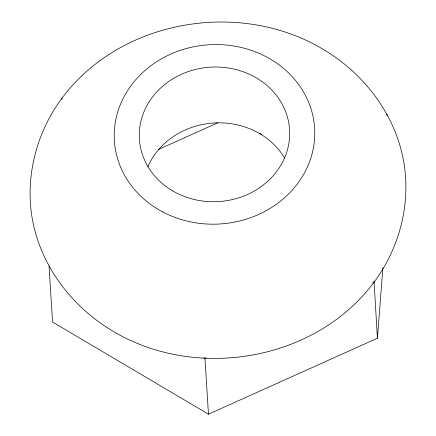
<?xml version="1.0" encoding="UTF-8"?>
<svg xmlns="http://www.w3.org/2000/svg" width="436" height="436" viewBox="0 0 436 436"><rect width="100%" height="100%" fill="white"/><g stroke="black" fill="none" stroke-linecap="round" stroke-linejoin="round"><path stroke-width="0.65" d="M61.983 99.403L62.086 98.046C120.718 19.364 239.724 -0.627 323.076 49.257C362.256 72.42 392.678 110.94 402.548 155.707C412.124 199.579 400.673 246.585 373.914 282.37C315.283 361.052 196.276 381.042 112.924 331.164C73.744 308.001 43.322 269.475 33.452 224.709C23.876 180.842 35.327 133.836 62.086 98.046M49.045 266.2L52.56 322.035L208.473 414.2L377.429 338.211L374.017 281.018M377.429 338.211L382.895 267.699M158.47 149.477L217.929 122.734M203.786 357.667L204.958 358.359L206.201 357.803M372.671 282.931L373.914 282.37M259.654 133.22L261.409 134.255M386.955 114.221L387.037 115.567M204.958 358.359L208.473 414.2M147.842 166.819A75.237 67.329 -3.6 0 1 213.733 123.012A75.237 67.329 -3.6 0 1 284.632 158.143M162.83 211.994A100.313 89.772 -3.6 0 0 314.748 134.697A100.313 89.772 -3.6 0 0 165.882 56.424A100.313 89.772 -3.6 0 0 162.83 211.994M172.454 190.75A75.237 67.329 -3.6 0 0 289.509 138.103A75.237 67.329 -3.6 0 0 181.49 74.251A75.237 67.329 -3.6 0 0 172.454 190.75"/></g></svg>
